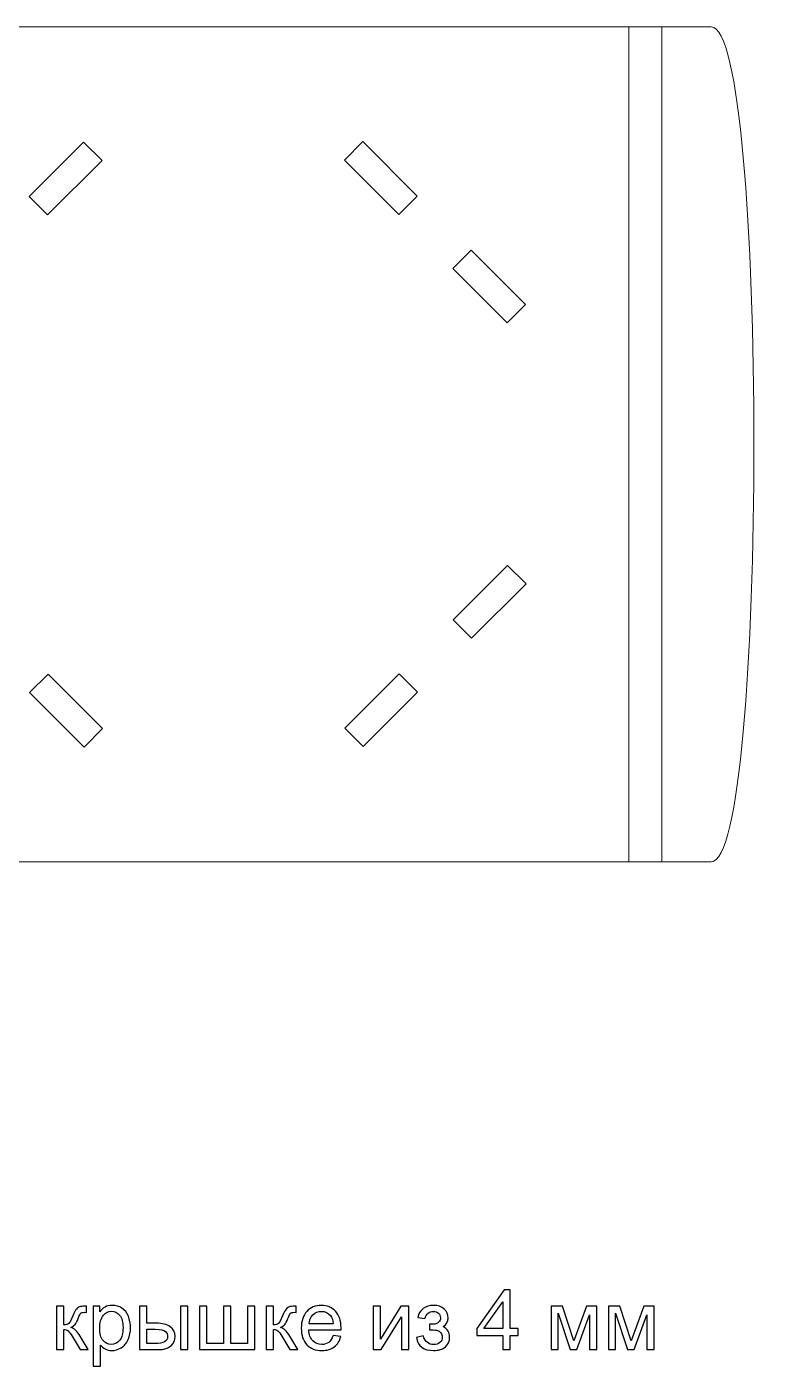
# Model space of a CAD drawing. Header units: centimetres. Extents: x -43 to 259, y -127 to -6.
# Drawn here: x 41.04 to 52.33, y -92.85 to -72.46 of the extents above; entities that cross this region are included whole.
import ezdxf

# ---------------------------------------------------------------- set-up
doc = ezdxf.new("R2010")
doc.units = ezdxf.units.CM
doc.header["$MEASUREMENT"] = 0
doc.layers.add('layer 1', color=7, linetype='Continuous')

msp = doc.modelspace()

# ---------------------------------------------------------------- linework, layer by layer
at = {"layer": 'layer 1', "color": 250, "lineweight": 20}
msp.add_open_spline([(36.60901, -72.46277), (36.60901, -72.46277), (51.45973, -72.46277), (51.45973, -72.46277), (51.45973, -72.46277), (52.32923, -72.46446), (52.32922, -85.17442), (51.45973, -85.17275), (51.45973, -85.17275), (51.45973, -85.17275), (36.60901, -85.17275), (36.60901, -85.17275), (36.60901, -85.17275), (35.73952, -85.17442), (35.73951, -72.46446), (36.60901, -72.46277)], degree=3, knots=[0, 0, 0, 0, 0.2, 0.2, 0.2, 0.2, 0.4, 0.4, 0.4, 0.4, 0.6, 0.6, 0.6, 0.6, 1, 1, 1, 1], dxfattribs=at)
at = {"layer": 'layer 1', "color": 30, "lineweight": 20}
for points in [[(50.2087, -72.46277), (50.2087, -72.46277), (50.2087, -85.17275), (50.2087, -85.17275)], [(50.7087, -85.17275), (50.7087, -85.17275), (50.7087, -72.46277), (50.7087, -72.46277)]]:
    msp.add_open_spline(points, degree=3, dxfattribs=at)
at = {"layer": 'layer 1', "color": 242, "lineweight": 20}
for points in [[(41.07777, -75.04481), (41.07777, -75.04481), (41.90579, -74.21679), (41.90579, -74.21679), (41.90579, -74.21679), (41.90579, -74.21679), (42.1858, -74.4968), (42.1858, -74.4968), (42.1858, -74.4968), (42.1858, -74.4968), (41.35778, -75.32483), (41.35778, -75.32483), (41.35778, -75.32483), (41.35778, -75.32483), (41.07777, -75.04481), (41.07777, -75.04481)], [(46.15694, -74.21078), (46.15694, -74.21078), (46.98496, -75.0388), (46.98496, -75.0388), (46.98496, -75.0388), (46.98496, -75.0388), (46.70495, -75.31881), (46.70495, -75.31881), (46.70495, -75.31881), (46.70495, -75.31881), (45.87693, -74.49079), (45.87693, -74.49079), (45.87693, -74.49079), (45.87693, -74.49079), (46.15694, -74.21078), (46.15694, -74.21078)], [(47.80733, -75.86117), (47.80733, -75.86117), (48.63535, -76.68919), (48.63535, -76.68919), (48.63535, -76.68919), (48.63535, -76.68919), (48.35534, -76.9692), (48.35534, -76.9692), (48.35534, -76.9692), (48.35534, -76.9692), (47.52731, -76.14118), (47.52731, -76.14118), (47.52731, -76.14118), (47.52731, -76.14118), (47.80733, -75.86117), (47.80733, -75.86117)], [(48.64136, -80.94034), (48.64136, -80.94034), (47.81334, -81.76836), (47.81334, -81.76836), (47.81334, -81.76836), (47.81334, -81.76836), (47.53333, -81.48835), (47.53333, -81.48835), (47.53333, -81.48835), (47.53333, -81.48835), (48.36135, -80.66033), (48.36135, -80.66033), (48.36135, -80.66033), (48.36135, -80.66033), (48.64136, -80.94034), (48.64136, -80.94034)], [(41.9118, -83.42476), (41.9118, -83.42476), (41.08378, -82.59674), (41.08378, -82.59674), (41.08378, -82.59674), (41.08378, -82.59674), (41.36379, -82.31673), (41.36379, -82.31673), (41.36379, -82.31673), (41.36379, -82.31673), (42.19181, -83.14475), (42.19181, -83.14475), (42.19181, -83.14475), (42.19181, -83.14475), (41.9118, -83.42476), (41.9118, -83.42476)], [(46.99097, -82.59073), (46.99097, -82.59073), (46.16295, -83.41875), (46.16295, -83.41875), (46.16295, -83.41875), (46.16295, -83.41875), (45.88294, -83.13874), (45.88294, -83.13874), (45.88294, -83.13874), (45.88294, -83.13874), (46.71096, -82.31071), (46.71096, -82.31071), (46.71096, -82.31071), (46.71096, -82.31071), (46.99097, -82.59073), (46.99097, -82.59073)]]:
    msp.add_open_spline(points, degree=3, knots=[0, 0, 0, 0, 0.2, 0.2, 0.2, 0.2, 0.4, 0.4, 0.4, 0.4, 0.6, 0.6, 0.6, 0.6, 1, 1, 1, 1], dxfattribs=at)
at = {"layer": 'layer 1', "color": 250}
for points, knots in [([(48.28662, -92.59514), (48.28662, -92.59514), (48.28662, -92.37797), (48.28662, -92.37797), (48.28662, -92.37797), (48.28662, -92.37797), (47.89165, -92.37797), (47.89165, -92.37797), (47.89165, -92.37797), (47.89165, -92.37797), (47.89165, -92.2751), (47.89165, -92.2751), (47.89165, -92.2751), (47.89165, -92.2751), (48.30694, -91.68582), (48.30694, -91.68582), (48.30694, -91.68582), (48.30694, -91.68582), (48.39838, -91.68582), (48.39838, -91.68582), (48.39838, -91.68582), (48.39838, -91.68582), (48.39838, -92.2751), (48.39838, -92.2751), (48.39838, -92.2751), (48.39838, -92.2751), (48.52157, -92.2751), (48.52157, -92.2751), (48.52157, -92.2751), (48.52157, -92.2751), (48.52157, -92.37797), (48.52157, -92.37797), (48.52157, -92.37797), (48.52157, -92.37797), (48.39838, -92.37797), (48.39838, -92.37797), (48.39838, -92.37797), (48.39838, -92.37797), (48.39838, -92.59514), (48.39838, -92.59514), (48.39838, -92.59514), (48.39838, -92.59514), (48.28662, -92.59514), (48.28662, -92.59514)], [0, 0, 0, 0, 0.08333333, 0.08333333, 0.08333333, 0.08333333, 0.16666667, 0.16666667, 0.16666667, 0.16666667, 0.25, 0.25, 0.25, 0.25, 0.33333333, 0.33333333, 0.33333333, 0.33333333, 0.41666667, 0.41666667, 0.41666667, 0.41666667, 0.5, 0.5, 0.5, 0.5, 0.58333333, 0.58333333, 0.58333333, 0.58333333, 0.66666667, 0.66666667, 0.66666667, 0.66666667, 0.75, 0.75, 0.75, 0.75, 0.83333333, 0.83333333, 0.83333333, 0.83333333, 1, 1, 1, 1]), ([(41.49168, -91.93601), (41.49168, -91.93601), (41.60344, -91.93601), (41.60344, -91.93601), (41.60344, -91.93601), (41.60344, -91.93601), (41.60344, -92.22049), (41.60344, -92.22049), (41.60344, -92.22049), (41.639, -92.22049), (41.66398, -92.21372), (41.67837, -92.19996), (41.67837, -92.19996), (41.69255, -92.18641), (41.71351, -92.14683), (41.74145, -92.081), (41.74145, -92.081), (41.76346, -92.02893), (41.78124, -91.99464), (41.79479, -91.97813), (41.79479, -91.97813), (41.80855, -91.96162), (41.82421, -91.9504), (41.84199, -91.94469), (41.84199, -91.94469), (41.85998, -91.93897), (41.88856, -91.93601), (41.92771, -91.93601), (41.92771, -91.93601), (41.92771, -91.93601), (41.95015, -91.93601), (41.95015, -91.93601), (41.95015, -91.93601), (41.95015, -91.93601), (41.95015, -92.02808), (41.95015, -92.02808), (41.95015, -92.02808), (41.95015, -92.02808), (41.91904, -92.02745), (41.91904, -92.02745), (41.91904, -92.02745), (41.88961, -92.02745), (41.87078, -92.03189), (41.86252, -92.04057), (41.86252, -92.04057), (41.85384, -92.04967), (41.84051, -92.07677), (41.82273, -92.12185), (41.82273, -92.12185), (41.80579, -92.16503), (41.79034, -92.19488), (41.77616, -92.21139), (41.77616, -92.21139), (41.76219, -92.2279), (41.74039, -92.24293), (41.71097, -92.25668), (41.71097, -92.25668), (41.75902, -92.2696), (41.80643, -92.31426), (41.853, -92.39088), (41.853, -92.39088), (41.853, -92.39088), (41.97555, -92.59514), (41.97555, -92.59514), (41.97555, -92.59514), (41.97555, -92.59514), (41.85278, -92.59514), (41.85278, -92.59514), (41.85278, -92.59514), (41.85278, -92.59514), (41.73192, -92.39152), (41.73192, -92.39152), (41.73192, -92.39152), (41.70758, -92.35024), (41.68641, -92.32315), (41.66842, -92.31002), (41.66842, -92.31002), (41.65022, -92.2969), (41.62863, -92.29034), (41.60344, -92.29034), (41.60344, -92.29034), (41.60344, -92.29034), (41.60344, -92.59514), (41.60344, -92.59514), (41.60344, -92.59514), (41.60344, -92.59514), (41.49168, -92.59514), (41.49168, -92.59514), (41.49168, -92.59514), (41.49168, -92.59514), (41.49168, -91.93601), (41.49168, -91.93601)], [0, 0, 0, 0, 0.04166667, 0.04166667, 0.04166667, 0.04166667, 0.08333333, 0.08333333, 0.08333333, 0.08333333, 0.125, 0.125, 0.125, 0.125, 0.16666667, 0.16666667, 0.16666667, 0.16666667, 0.20833333, 0.20833333, 0.20833333, 0.20833333, 0.25, 0.25, 0.25, 0.25, 0.29166667, 0.29166667, 0.29166667, 0.29166667, 0.33333333, 0.33333333, 0.33333333, 0.33333333, 0.375, 0.375, 0.375, 0.375, 0.41666667, 0.41666667, 0.41666667, 0.41666667, 0.45833333, 0.45833333, 0.45833333, 0.45833333, 0.5, 0.5, 0.5, 0.5, 0.54166667, 0.54166667, 0.54166667, 0.54166667, 0.58333333, 0.58333333, 0.58333333, 0.58333333, 0.625, 0.625, 0.625, 0.625, 0.66666667, 0.66666667, 0.66666667, 0.66666667, 0.70833333, 0.70833333, 0.70833333, 0.70833333, 0.75, 0.75, 0.75, 0.75, 0.79166667, 0.79166667, 0.79166667, 0.79166667, 0.83333333, 0.83333333, 0.83333333, 0.83333333, 0.875, 0.875, 0.875, 0.875, 0.91666667, 0.91666667, 0.91666667, 0.91666667, 1, 1, 1, 1]), ([(42.04858, -92.84787), (42.04858, -92.84787), (42.04858, -91.93601), (42.04858, -91.93601), (42.04858, -91.93601), (42.04858, -91.93601), (42.15018, -91.93601), (42.15018, -91.93601), (42.15018, -91.93601), (42.15018, -91.93601), (42.15018, -92.02258), (42.15018, -92.02258), (42.15018, -92.02258), (42.1741, -91.98914), (42.20119, -91.96395), (42.23146, -91.94723), (42.23146, -91.94723), (42.26152, -91.93051), (42.29814, -91.92204), (42.3411, -91.92204), (42.3411, -91.92204), (42.39741, -91.92204), (42.44694, -91.93643), (42.48991, -91.96543), (42.48991, -91.96543), (42.53287, -91.99422), (42.56526, -92.03507), (42.58727, -92.08756), (42.58727, -92.08756), (42.60907, -92.14027), (42.62008, -92.19784), (42.62008, -92.26071), (42.62008, -92.26071), (42.62008, -92.3278), (42.60802, -92.38834), (42.58389, -92.44232), (42.58389, -92.44232), (42.55976, -92.49608), (42.52462, -92.53735), (42.47848, -92.56614), (42.47848, -92.56614), (42.43254, -92.59472), (42.38407, -92.60911), (42.33327, -92.60911), (42.33327, -92.60911), (42.29602, -92.60911), (42.26258, -92.60128), (42.23315, -92.58561), (42.23315, -92.58561), (42.20352, -92.56995), (42.17939, -92.55027), (42.16034, -92.52635), (42.16034, -92.52635), (42.16034, -92.52635), (42.16034, -92.84787), (42.16034, -92.84787), (42.16034, -92.84787), (42.16034, -92.84787), (42.04858, -92.84787), (42.04858, -92.84787)], [0, 0, 0, 0, 0.0625, 0.0625, 0.0625, 0.0625, 0.125, 0.125, 0.125, 0.125, 0.1875, 0.1875, 0.1875, 0.1875, 0.25, 0.25, 0.25, 0.25, 0.3125, 0.3125, 0.3125, 0.3125, 0.375, 0.375, 0.375, 0.375, 0.4375, 0.4375, 0.4375, 0.4375, 0.5, 0.5, 0.5, 0.5, 0.5625, 0.5625, 0.5625, 0.5625, 0.625, 0.625, 0.625, 0.625, 0.6875, 0.6875, 0.6875, 0.6875, 0.75, 0.75, 0.75, 0.75, 0.8125, 0.8125, 0.8125, 0.8125, 0.875, 0.875, 0.875, 0.875, 1, 1, 1, 1]), ([(42.75872, -91.93601), (42.75872, -91.93601), (42.87048, -91.93601), (42.87048, -91.93601), (42.87048, -91.93601), (42.87048, -91.93601), (42.87048, -92.19382), (42.87048, -92.19382), (42.87048, -92.19382), (42.87048, -92.19382), (43.01145, -92.19382), (43.01145, -92.19382), (43.01145, -92.19382), (43.10353, -92.19382), (43.17422, -92.2116), (43.22396, -92.24737), (43.22396, -92.24737), (43.27371, -92.28314), (43.29847, -92.33246), (43.29847, -92.39533), (43.29847, -92.39533), (43.29847, -92.45036), (43.27773, -92.49735), (43.23624, -92.53651), (43.23624, -92.53651), (43.19475, -92.57567), (43.1285, -92.59514), (43.03727, -92.59514), (43.03727, -92.59514), (43.03727, -92.59514), (42.75872, -92.59514), (42.75872, -92.59514), (42.75872, -92.59514), (42.75872, -92.59514), (42.75872, -91.93601), (42.75872, -91.93601)], [0, 0, 0, 0, 0.1, 0.1, 0.1, 0.1, 0.2, 0.2, 0.2, 0.2, 0.3, 0.3, 0.3, 0.3, 0.4, 0.4, 0.4, 0.4, 0.5, 0.5, 0.5, 0.5, 0.6, 0.6, 0.6, 0.6, 0.7, 0.7, 0.7, 0.7, 0.8, 0.8, 0.8, 0.8, 1, 1, 1, 1]), ([(43.38229, -91.93601), (43.38229, -91.93601), (43.49405, -91.93601), (43.49405, -91.93601), (43.49405, -91.93601), (43.49405, -91.93601), (43.49405, -92.59514), (43.49405, -92.59514), (43.49405, -92.59514), (43.49405, -92.59514), (43.38229, -92.59514), (43.38229, -92.59514), (43.38229, -92.59514), (43.38229, -92.59514), (43.38229, -91.93601), (43.38229, -91.93601)], [0, 0, 0, 0, 0.2, 0.2, 0.2, 0.2, 0.4, 0.4, 0.4, 0.4, 0.6, 0.6, 0.6, 0.6, 1, 1, 1, 1]), ([(43.67164, -91.93601), (43.67164, -91.93601), (43.7834, -91.93601), (43.7834, -91.93601), (43.7834, -91.93601), (43.7834, -91.93601), (43.7834, -92.50243), (43.7834, -92.50243), (43.7834, -92.50243), (43.7834, -92.50243), (44.0374, -92.50243), (44.0374, -92.50243), (44.0374, -92.50243), (44.0374, -92.50243), (44.0374, -91.93601), (44.0374, -91.93601), (44.0374, -91.93601), (44.0374, -91.93601), (44.14916, -91.93601), (44.14916, -91.93601), (44.14916, -91.93601), (44.14916, -91.93601), (44.14916, -92.50243), (44.14916, -92.50243), (44.14916, -92.50243), (44.14916, -92.50243), (44.40316, -92.50243), (44.40316, -92.50243), (44.40316, -92.50243), (44.40316, -92.50243), (44.40316, -91.93601), (44.40316, -91.93601), (44.40316, -91.93601), (44.40316, -91.93601), (44.51492, -91.93601), (44.51492, -91.93601), (44.51492, -91.93601), (44.51492, -91.93601), (44.51492, -92.59514), (44.51492, -92.59514), (44.51492, -92.59514), (44.51492, -92.59514), (43.67164, -92.59514), (43.67164, -92.59514), (43.67164, -92.59514), (43.67164, -92.59514), (43.67164, -91.93601), (43.67164, -91.93601)], [0, 0, 0, 0, 0.07692308, 0.07692308, 0.07692308, 0.07692308, 0.15384615, 0.15384615, 0.15384615, 0.15384615, 0.23076923, 0.23076923, 0.23076923, 0.23076923, 0.30769231, 0.30769231, 0.30769231, 0.30769231, 0.38461538, 0.38461538, 0.38461538, 0.38461538, 0.46153846, 0.46153846, 0.46153846, 0.46153846, 0.53846154, 0.53846154, 0.53846154, 0.53846154, 0.61538462, 0.61538462, 0.61538462, 0.61538462, 0.69230769, 0.69230769, 0.69230769, 0.69230769, 0.76923077, 0.76923077, 0.76923077, 0.76923077, 0.84615385, 0.84615385, 0.84615385, 0.84615385, 1, 1, 1, 1]), ([(44.68531, -91.93601), (44.68531, -91.93601), (44.79707, -91.93601), (44.79707, -91.93601), (44.79707, -91.93601), (44.79707, -91.93601), (44.79707, -92.22049), (44.79707, -92.22049), (44.79707, -92.22049), (44.83263, -92.22049), (44.85761, -92.21372), (44.872, -92.19996), (44.872, -92.19996), (44.88618, -92.18641), (44.90714, -92.14683), (44.93508, -92.081), (44.93508, -92.081), (44.95709, -92.02893), (44.97487, -91.99464), (44.98842, -91.97813), (44.98842, -91.97813), (45.00218, -91.96162), (45.01784, -91.9504), (45.03562, -91.94469), (45.03562, -91.94469), (45.05361, -91.93897), (45.08219, -91.93601), (45.12134, -91.93601), (45.12134, -91.93601), (45.12134, -91.93601), (45.14378, -91.93601), (45.14378, -91.93601), (45.14378, -91.93601), (45.14378, -91.93601), (45.14378, -92.02808), (45.14378, -92.02808), (45.14378, -92.02808), (45.14378, -92.02808), (45.11267, -92.02745), (45.11267, -92.02745), (45.11267, -92.02745), (45.08324, -92.02745), (45.06441, -92.03189), (45.05615, -92.04057), (45.05615, -92.04057), (45.04747, -92.04967), (45.03414, -92.07677), (45.01636, -92.12185), (45.01636, -92.12185), (44.99942, -92.16503), (44.98397, -92.19488), (44.96979, -92.21139), (44.96979, -92.21139), (44.95582, -92.2279), (44.93402, -92.24293), (44.9046, -92.25668), (44.9046, -92.25668), (44.95265, -92.2696), (45.00006, -92.31426), (45.04663, -92.39088), (45.04663, -92.39088), (45.04663, -92.39088), (45.16918, -92.59514), (45.16918, -92.59514), (45.16918, -92.59514), (45.16918, -92.59514), (45.04641, -92.59514), (45.04641, -92.59514), (45.04641, -92.59514), (45.04641, -92.59514), (44.92555, -92.39152), (44.92555, -92.39152), (44.92555, -92.39152), (44.90121, -92.35024), (44.88004, -92.32315), (44.86205, -92.31002), (44.86205, -92.31002), (44.84385, -92.2969), (44.82226, -92.29034), (44.79707, -92.29034), (44.79707, -92.29034), (44.79707, -92.29034), (44.79707, -92.59514), (44.79707, -92.59514), (44.79707, -92.59514), (44.79707, -92.59514), (44.68531, -92.59514), (44.68531, -92.59514), (44.68531, -92.59514), (44.68531, -92.59514), (44.68531, -91.93601), (44.68531, -91.93601)], [0, 0, 0, 0, 0.04166667, 0.04166667, 0.04166667, 0.04166667, 0.08333333, 0.08333333, 0.08333333, 0.08333333, 0.125, 0.125, 0.125, 0.125, 0.16666667, 0.16666667, 0.16666667, 0.16666667, 0.20833333, 0.20833333, 0.20833333, 0.20833333, 0.25, 0.25, 0.25, 0.25, 0.29166667, 0.29166667, 0.29166667, 0.29166667, 0.33333333, 0.33333333, 0.33333333, 0.33333333, 0.375, 0.375, 0.375, 0.375, 0.41666667, 0.41666667, 0.41666667, 0.41666667, 0.45833333, 0.45833333, 0.45833333, 0.45833333, 0.5, 0.5, 0.5, 0.5, 0.54166667, 0.54166667, 0.54166667, 0.54166667, 0.58333333, 0.58333333, 0.58333333, 0.58333333, 0.625, 0.625, 0.625, 0.625, 0.66666667, 0.66666667, 0.66666667, 0.66666667, 0.70833333, 0.70833333, 0.70833333, 0.70833333, 0.75, 0.75, 0.75, 0.75, 0.79166667, 0.79166667, 0.79166667, 0.79166667, 0.83333333, 0.83333333, 0.83333333, 0.83333333, 0.875, 0.875, 0.875, 0.875, 0.91666667, 0.91666667, 0.91666667, 0.91666667, 1, 1, 1, 1]), ([(45.70597, -92.38178), (45.70597, -92.38178), (45.82154, -92.39702), (45.82154, -92.39702), (45.82154, -92.39702), (45.80355, -92.46412), (45.76989, -92.5164), (45.72079, -92.55344), (45.72079, -92.55344), (45.67168, -92.59048), (45.60903, -92.60911), (45.53262, -92.60911), (45.53262, -92.60911), (45.43652, -92.60911), (45.36032, -92.57948), (45.30402, -92.52021), (45.30402, -92.52021), (45.24771, -92.46115), (45.21956, -92.37797), (45.21956, -92.27108), (45.21956, -92.27108), (45.21956, -92.16059), (45.24792, -92.07465), (45.30486, -92.01369), (45.30486, -92.01369), (45.3618, -91.95252), (45.43567, -91.92204), (45.52648, -91.92204), (45.52648, -91.92204), (45.61432, -91.92204), (45.68607, -91.95188), (45.74174, -92.01179), (45.74174, -92.01179), (45.79741, -92.07169), (45.82535, -92.15593), (45.82535, -92.26452), (45.82535, -92.26452), (45.82535, -92.27108), (45.82514, -92.28103), (45.82472, -92.29415), (45.82472, -92.29415), (45.82472, -92.29415), (45.33386, -92.29415), (45.33386, -92.29415), (45.33386, -92.29415), (45.33809, -92.36633), (45.35841, -92.42178), (45.39524, -92.4601), (45.39524, -92.4601), (45.43186, -92.49841), (45.47779, -92.51767), (45.53262, -92.51767), (45.53262, -92.51767), (45.57347, -92.51767), (45.60839, -92.50687), (45.63718, -92.48528), (45.63718, -92.48528), (45.66618, -92.46369), (45.68904, -92.42919), (45.70597, -92.38178)], [0, 0, 0, 0, 0.0625, 0.0625, 0.0625, 0.0625, 0.125, 0.125, 0.125, 0.125, 0.1875, 0.1875, 0.1875, 0.1875, 0.25, 0.25, 0.25, 0.25, 0.3125, 0.3125, 0.3125, 0.3125, 0.375, 0.375, 0.375, 0.375, 0.4375, 0.4375, 0.4375, 0.4375, 0.5, 0.5, 0.5, 0.5, 0.5625, 0.5625, 0.5625, 0.5625, 0.625, 0.625, 0.625, 0.625, 0.6875, 0.6875, 0.6875, 0.6875, 0.75, 0.75, 0.75, 0.75, 0.8125, 0.8125, 0.8125, 0.8125, 0.875, 0.875, 0.875, 0.875, 1, 1, 1, 1]), ([(46.31557, -91.93601), (46.31557, -91.93601), (46.42733, -91.93601), (46.42733, -91.93601), (46.42733, -91.93601), (46.42733, -91.93601), (46.42733, -92.43872), (46.42733, -92.43872), (46.42733, -92.43872), (46.42733, -92.43872), (46.73785, -91.93601), (46.73785, -91.93601), (46.73785, -91.93601), (46.73785, -91.93601), (46.85786, -91.93601), (46.85786, -91.93601), (46.85786, -91.93601), (46.85786, -91.93601), (46.85786, -92.59514), (46.85786, -92.59514), (46.85786, -92.59514), (46.85786, -92.59514), (46.7461, -92.59514), (46.7461, -92.59514), (46.7461, -92.59514), (46.7461, -92.59514), (46.7461, -92.09561), (46.7461, -92.09561), (46.7461, -92.09561), (46.7461, -92.09561), (46.43601, -92.59514), (46.43601, -92.59514), (46.43601, -92.59514), (46.43601, -92.59514), (46.31557, -92.59514), (46.31557, -92.59514), (46.31557, -92.59514), (46.31557, -92.59514), (46.31557, -91.93601), (46.31557, -91.93601)], [0, 0, 0, 0, 0.09090909, 0.09090909, 0.09090909, 0.09090909, 0.18181818, 0.18181818, 0.18181818, 0.18181818, 0.27272727, 0.27272727, 0.27272727, 0.27272727, 0.36363636, 0.36363636, 0.36363636, 0.36363636, 0.45454545, 0.45454545, 0.45454545, 0.45454545, 0.54545455, 0.54545455, 0.54545455, 0.54545455, 0.63636364, 0.63636364, 0.63636364, 0.63636364, 0.72727273, 0.72727273, 0.72727273, 0.72727273, 0.81818182, 0.81818182, 0.81818182, 0.81818182, 1, 1, 1, 1]), ([(47.17113, -92.29669), (47.17113, -92.29669), (47.17113, -92.20906), (47.17113, -92.20906), (47.17113, -92.20906), (47.21812, -92.20864), (47.25029, -92.20673), (47.26723, -92.20356), (47.26723, -92.20356), (47.28437, -92.20017), (47.30067, -92.19043), (47.31591, -92.17392), (47.31591, -92.17392), (47.33115, -92.15741), (47.33877, -92.13688), (47.33877, -92.11212), (47.33877, -92.11212), (47.33877, -92.08227), (47.32882, -92.05814), (47.30871, -92.04036), (47.30871, -92.04036), (47.28861, -92.02237), (47.26278, -92.01348), (47.23082, -92.01348), (47.23082, -92.01348), (47.16796, -92.01348), (47.12393, -92.05031), (47.09874, -92.12397), (47.09874, -92.12397), (47.09874, -92.12397), (46.99206, -92.10619), (46.99206, -92.10619), (46.99206, -92.10619), (47.02508, -91.98342), (47.10509, -91.92204), (47.23167, -91.92204), (47.23167, -91.92204), (47.30194, -91.92204), (47.35697, -91.94109), (47.39698, -91.9794), (47.39698, -91.9794), (47.43698, -92.01771), (47.45688, -92.06343), (47.45688, -92.11656), (47.45688, -92.11656), (47.45688, -92.17011), (47.43085, -92.21287), (47.37899, -92.24441), (47.37899, -92.24441), (47.41222, -92.26219), (47.43698, -92.28484), (47.45371, -92.31235), (47.45371, -92.31235), (47.47022, -92.33987), (47.47847, -92.37247), (47.47847, -92.41014), (47.47847, -92.41014), (47.47847, -92.4692), (47.45688, -92.51703), (47.41391, -92.55386), (47.41391, -92.55386), (47.37073, -92.59069), (47.31062, -92.60911), (47.23315, -92.60911), (47.23315, -92.60911), (47.08287, -92.60911), (46.99566, -92.54265), (46.97174, -92.40972), (46.97174, -92.40972), (46.97174, -92.40972), (47.07715, -92.38686), (47.07715, -92.38686), (47.07715, -92.38686), (47.08668, -92.42877), (47.10594, -92.46137), (47.13515, -92.48444), (47.13515, -92.48444), (47.16436, -92.50751), (47.19759, -92.51894), (47.23527, -92.51894), (47.23527, -92.51894), (47.27294, -92.51894), (47.30427, -92.50836), (47.32925, -92.48698), (47.32925, -92.48698), (47.35422, -92.46581), (47.36671, -92.43872), (47.36671, -92.4057), (47.36671, -92.4057), (47.36671, -92.38009), (47.35888, -92.35786), (47.34322, -92.33881), (47.34322, -92.33881), (47.32755, -92.31976), (47.31083, -92.30791), (47.29305, -92.30325), (47.29305, -92.30325), (47.27527, -92.29838), (47.2431, -92.29605), (47.19653, -92.29605), (47.19653, -92.29605), (47.19272, -92.29605), (47.18425, -92.29627), (47.17113, -92.29669)], [0, 0, 0, 0, 0.03703704, 0.03703704, 0.03703704, 0.03703704, 0.07407407, 0.07407407, 0.07407407, 0.07407407, 0.11111111, 0.11111111, 0.11111111, 0.11111111, 0.14814815, 0.14814815, 0.14814815, 0.14814815, 0.18518519, 0.18518519, 0.18518519, 0.18518519, 0.22222222, 0.22222222, 0.22222222, 0.22222222, 0.25925926, 0.25925926, 0.25925926, 0.25925926, 0.2962963, 0.2962963, 0.2962963, 0.2962963, 0.33333333, 0.33333333, 0.33333333, 0.33333333, 0.37037037, 0.37037037, 0.37037037, 0.37037037, 0.40740741, 0.40740741, 0.40740741, 0.40740741, 0.44444444, 0.44444444, 0.44444444, 0.44444444, 0.48148148, 0.48148148, 0.48148148, 0.48148148, 0.51851852, 0.51851852, 0.51851852, 0.51851852, 0.55555556, 0.55555556, 0.55555556, 0.55555556, 0.59259259, 0.59259259, 0.59259259, 0.59259259, 0.62962963, 0.62962963, 0.62962963, 0.62962963, 0.66666667, 0.66666667, 0.66666667, 0.66666667, 0.7037037, 0.7037037, 0.7037037, 0.7037037, 0.74074074, 0.74074074, 0.74074074, 0.74074074, 0.77777778, 0.77777778, 0.77777778, 0.77777778, 0.81481481, 0.81481481, 0.81481481, 0.81481481, 0.85185185, 0.85185185, 0.85185185, 0.85185185, 0.88888889, 0.88888889, 0.88888889, 0.88888889, 0.92592593, 0.92592593, 0.92592593, 0.92592593, 1, 1, 1, 1]), ([(48.28662, -92.2751), (48.28662, -92.2751), (48.28662, -91.86595), (48.28662, -91.86595), (48.28662, -91.86595), (48.28662, -91.86595), (48.00151, -92.2751), (48.00151, -92.2751), (48.00151, -92.2751), (48.00151, -92.2751), (48.28662, -92.2751), (48.28662, -92.2751)], [0, 0, 0, 0, 0.25, 0.25, 0.25, 0.25, 0.5, 0.5, 0.5, 0.5, 1, 1, 1, 1]), ([(49.02322, -91.93601), (49.02322, -91.93601), (49.19509, -91.93601), (49.19509, -91.93601), (49.19509, -91.93601), (49.19509, -91.93601), (49.3693, -92.46348), (49.3693, -92.46348), (49.3693, -92.46348), (49.3693, -92.46348), (49.56212, -91.93601), (49.56212, -91.93601), (49.56212, -91.93601), (49.56212, -91.93601), (49.72172, -91.93601), (49.72172, -91.93601), (49.72172, -91.93601), (49.72172, -91.93601), (49.72172, -92.59514), (49.72172, -92.59514), (49.72172, -92.59514), (49.72172, -92.59514), (49.60996, -92.59514), (49.60996, -92.59514), (49.60996, -92.59514), (49.60996, -92.59514), (49.60996, -92.06449), (49.60996, -92.06449), (49.60996, -92.06449), (49.60996, -92.06449), (49.41586, -92.59514), (49.41586, -92.59514), (49.41586, -92.59514), (49.41586, -92.59514), (49.31596, -92.59514), (49.31596, -92.59514), (49.31596, -92.59514), (49.31596, -92.59514), (49.13244, -92.03909), (49.13244, -92.03909), (49.13244, -92.03909), (49.13244, -92.03909), (49.13244, -92.59514), (49.13244, -92.59514), (49.13244, -92.59514), (49.13244, -92.59514), (49.02322, -92.59514), (49.02322, -92.59514), (49.02322, -92.59514), (49.02322, -92.59514), (49.02322, -91.93601), (49.02322, -91.93601)], [0, 0, 0, 0, 0.07142857, 0.07142857, 0.07142857, 0.07142857, 0.14285714, 0.14285714, 0.14285714, 0.14285714, 0.21428571, 0.21428571, 0.21428571, 0.21428571, 0.28571429, 0.28571429, 0.28571429, 0.28571429, 0.35714286, 0.35714286, 0.35714286, 0.35714286, 0.42857143, 0.42857143, 0.42857143, 0.42857143, 0.5, 0.5, 0.5, 0.5, 0.57142857, 0.57142857, 0.57142857, 0.57142857, 0.64285714, 0.64285714, 0.64285714, 0.64285714, 0.71428571, 0.71428571, 0.71428571, 0.71428571, 0.78571429, 0.78571429, 0.78571429, 0.78571429, 0.85714286, 0.85714286, 0.85714286, 0.85714286, 1, 1, 1, 1]), ([(49.89635, -91.93601), (49.89635, -91.93601), (50.06822, -91.93601), (50.06822, -91.93601), (50.06822, -91.93601), (50.06822, -91.93601), (50.24243, -92.46348), (50.24243, -92.46348), (50.24243, -92.46348), (50.24243, -92.46348), (50.43525, -91.93601), (50.43525, -91.93601), (50.43525, -91.93601), (50.43525, -91.93601), (50.59485, -91.93601), (50.59485, -91.93601), (50.59485, -91.93601), (50.59485, -91.93601), (50.59485, -92.59514), (50.59485, -92.59514), (50.59485, -92.59514), (50.59485, -92.59514), (50.48309, -92.59514), (50.48309, -92.59514), (50.48309, -92.59514), (50.48309, -92.59514), (50.48309, -92.06449), (50.48309, -92.06449), (50.48309, -92.06449), (50.48309, -92.06449), (50.28899, -92.59514), (50.28899, -92.59514), (50.28899, -92.59514), (50.28899, -92.59514), (50.18909, -92.59514), (50.18909, -92.59514), (50.18909, -92.59514), (50.18909, -92.59514), (50.00557, -92.03909), (50.00557, -92.03909), (50.00557, -92.03909), (50.00557, -92.03909), (50.00557, -92.59514), (50.00557, -92.59514), (50.00557, -92.59514), (50.00557, -92.59514), (49.89635, -92.59514), (49.89635, -92.59514), (49.89635, -92.59514), (49.89635, -92.59514), (49.89635, -91.93601), (49.89635, -91.93601)], [0, 0, 0, 0, 0.07142857, 0.07142857, 0.07142857, 0.07142857, 0.14285714, 0.14285714, 0.14285714, 0.14285714, 0.21428571, 0.21428571, 0.21428571, 0.21428571, 0.28571429, 0.28571429, 0.28571429, 0.28571429, 0.35714286, 0.35714286, 0.35714286, 0.35714286, 0.42857143, 0.42857143, 0.42857143, 0.42857143, 0.5, 0.5, 0.5, 0.5, 0.57142857, 0.57142857, 0.57142857, 0.57142857, 0.64285714, 0.64285714, 0.64285714, 0.64285714, 0.71428571, 0.71428571, 0.71428571, 0.71428571, 0.78571429, 0.78571429, 0.78571429, 0.78571429, 0.85714286, 0.85714286, 0.85714286, 0.85714286, 1, 1, 1, 1]), ([(42.15018, -92.2696), (42.15018, -92.35405), (42.16733, -92.41649), (42.2014, -92.45692), (42.2014, -92.45692), (42.23569, -92.49735), (42.27718, -92.51767), (42.32586, -92.51767), (42.32586, -92.51767), (42.37539, -92.51767), (42.41773, -92.49671), (42.45286, -92.4548), (42.45286, -92.4548), (42.48821, -92.41289), (42.50578, -92.34812), (42.50578, -92.26028), (42.50578, -92.26028), (42.50578, -92.17646), (42.48864, -92.11381), (42.45413, -92.07211), (42.45413, -92.07211), (42.41963, -92.03041), (42.37857, -92.00967), (42.33073, -92.00967), (42.33073, -92.00967), (42.28332, -92.00967), (42.24141, -92.03189), (42.205, -92.07613), (42.205, -92.07613), (42.16838, -92.12058), (42.15018, -92.18493), (42.15018, -92.2696)], [0, 0, 0, 0, 0.11111111, 0.11111111, 0.11111111, 0.11111111, 0.22222222, 0.22222222, 0.22222222, 0.22222222, 0.33333333, 0.33333333, 0.33333333, 0.33333333, 0.44444444, 0.44444444, 0.44444444, 0.44444444, 0.55555556, 0.55555556, 0.55555556, 0.55555556, 0.66666667, 0.66666667, 0.66666667, 0.66666667, 0.77777778, 0.77777778, 0.77777778, 0.77777778, 1, 1, 1, 1]), ([(45.34021, -92.20271), (45.34021, -92.20271), (45.70724, -92.20271), (45.70724, -92.20271), (45.70724, -92.20271), (45.70237, -92.14725), (45.68819, -92.10577), (45.66512, -92.07804), (45.66512, -92.07804), (45.62977, -92.03507), (45.58363, -92.01348), (45.52711, -92.01348), (45.52711, -92.01348), (45.47589, -92.01348), (45.43292, -92.03062), (45.398, -92.06491), (45.398, -92.06491), (45.36328, -92.0992), (45.34402, -92.14514), (45.34021, -92.20271)], [0, 0, 0, 0, 0.16666667, 0.16666667, 0.16666667, 0.16666667, 0.33333333, 0.33333333, 0.33333333, 0.33333333, 0.5, 0.5, 0.5, 0.5, 0.66666667, 0.66666667, 0.66666667, 0.66666667, 1, 1, 1, 1]), ([(42.87048, -92.5037), (42.87048, -92.5037), (42.98774, -92.5037), (42.98774, -92.5037), (42.98774, -92.5037), (43.05823, -92.5037), (43.10882, -92.49502), (43.13887, -92.47766), (43.13887, -92.47766), (43.16914, -92.46031), (43.18417, -92.43321), (43.18417, -92.39638), (43.18417, -92.39638), (43.18417, -92.36781), (43.17295, -92.34241), (43.15073, -92.31997), (43.15073, -92.31997), (43.12829, -92.29775), (43.07897, -92.28653), (43.00256, -92.28653), (43.00256, -92.28653), (43.00256, -92.28653), (42.87048, -92.28653), (42.87048, -92.28653), (42.87048, -92.28653), (42.87048, -92.28653), (42.87048, -92.5037), (42.87048, -92.5037)], [0, 0, 0, 0, 0.125, 0.125, 0.125, 0.125, 0.25, 0.25, 0.25, 0.25, 0.375, 0.375, 0.375, 0.375, 0.5, 0.5, 0.5, 0.5, 0.625, 0.625, 0.625, 0.625, 0.75, 0.75, 0.75, 0.75, 1, 1, 1, 1])]:
    msp.add_open_spline(points, degree=3, knots=knots, dxfattribs=at)

doc.saveas('drawing.dxf')
